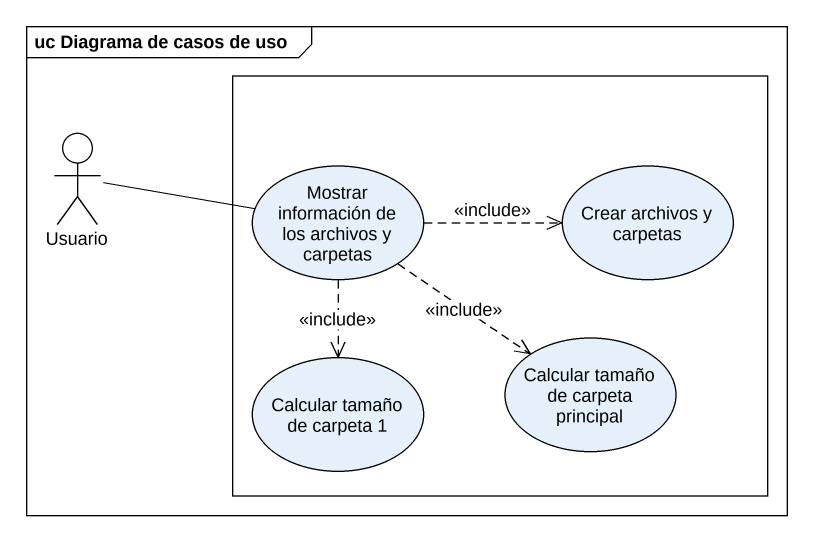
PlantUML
@startuml
mainframe uc Diagrama de casos de uso
actor Usuario
rectangle " " as rectangle1 {
  usecase "Mostrar información de los archivos y carpetas" as Mostrar_información_de_los
  usecase "Crear archivos y carpetas" as Crear_archivos_y_carpetas
  usecase "Calcular tamaño de carpeta principal" as Calcular_tamaño_de_carpeta
  usecase "Calcular tamaño de carpeta 1" as Calcular_tamaño_de_carpeta_1
}
Usuario -right- Mostrar_información_de_los
Mostrar_información_de_los .right.> Crear_archivos_y_carpetas : <<include>>
Mostrar_información_de_los ..> Calcular_tamaño_de_carpeta : <<include>>
Mostrar_información_de_los ..> Calcular_tamaño_de_carpeta_1 : <<include>>
@enduml
